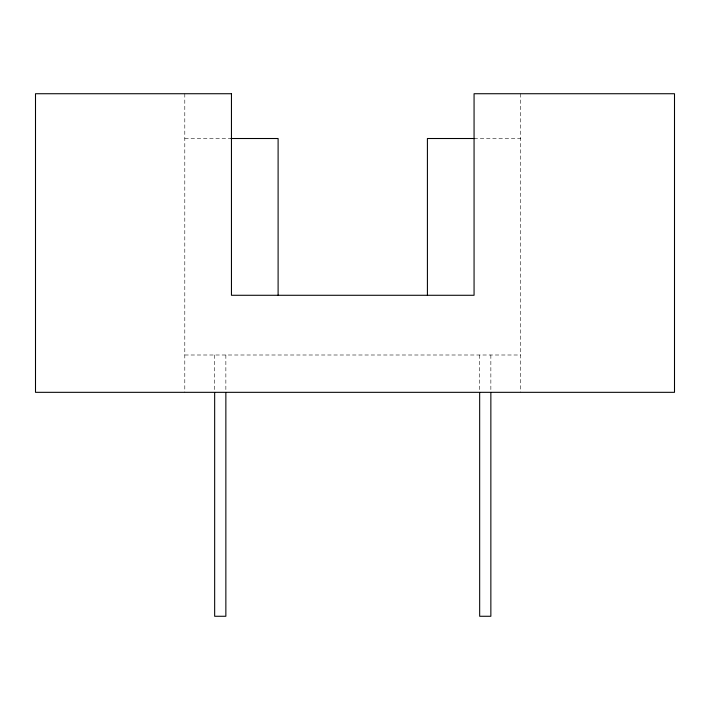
<?xml version="1.0" encoding="UTF-8"?>
<svg xmlns="http://www.w3.org/2000/svg" width="710" height="710" viewBox="0 0 710 710"><rect width="100%" height="100%" fill="white"/><g stroke="black" fill="none" stroke-linecap="round" stroke-linejoin="round"><path stroke-width="0.53" stroke-dasharray="3.55 2.66" d="M184.795 138.512L231.451 138.512M474.067 138.512L520.723 138.512M184.795 355L520.723 355M520.723 93.729L520.723 392.328M490.858 355L490.858 391.538M479.667 355L479.667 391.538M225.86 355L225.86 391.538M214.66 355L214.66 391.538M184.795 93.729L184.795 392.328"/><path stroke-width="1.06" d="M230.91 138.512L278.107 138.512L278.107 295.28M474.617 138.512L427.411 138.512L427.411 295.28M490.858 392.639L490.858 616.271L479.667 616.271L479.667 392.639M225.86 392.639L225.86 616.271L214.66 616.271L214.66 392.639M231.451 93.729L35.5 93.729L35.5 392.328L674.5 392.328L674.5 93.729L474.067 93.729L474.067 295.28L231.451 295.28L231.451 93.729"/></g></svg>
